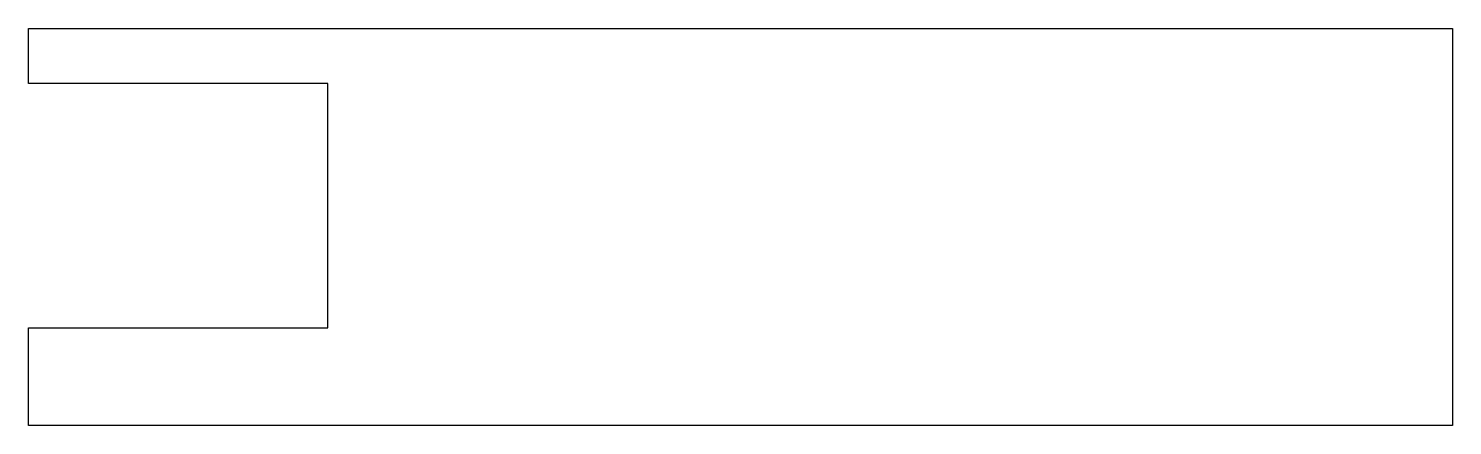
# Model space of a CAD drawing. Header units: millimetres. Extents: x -116 to 116, y -132 to -68.
import ezdxf

# ---------------------------------------------------------------- set-up
doc = ezdxf.new("R2010")
doc.units = ezdxf.units.MM
doc.layers.get('0').update_dxf_attribs({"linetype": 'CONTINUOUS'})

msp = doc.modelspace()

# ---------------------------------------------------------------- linework, layer by layer
msp.add_lwpolyline([(-116.5, -116.5), (-67.5, -116.5), (-67.5, -76.5), (-116.5, -76.5), (-116.5, -67.5), (116.5, -67.5), (116.5, -132.5), (-116.5, -132.5)], close=True)

doc.saveas('drawing.dxf')
